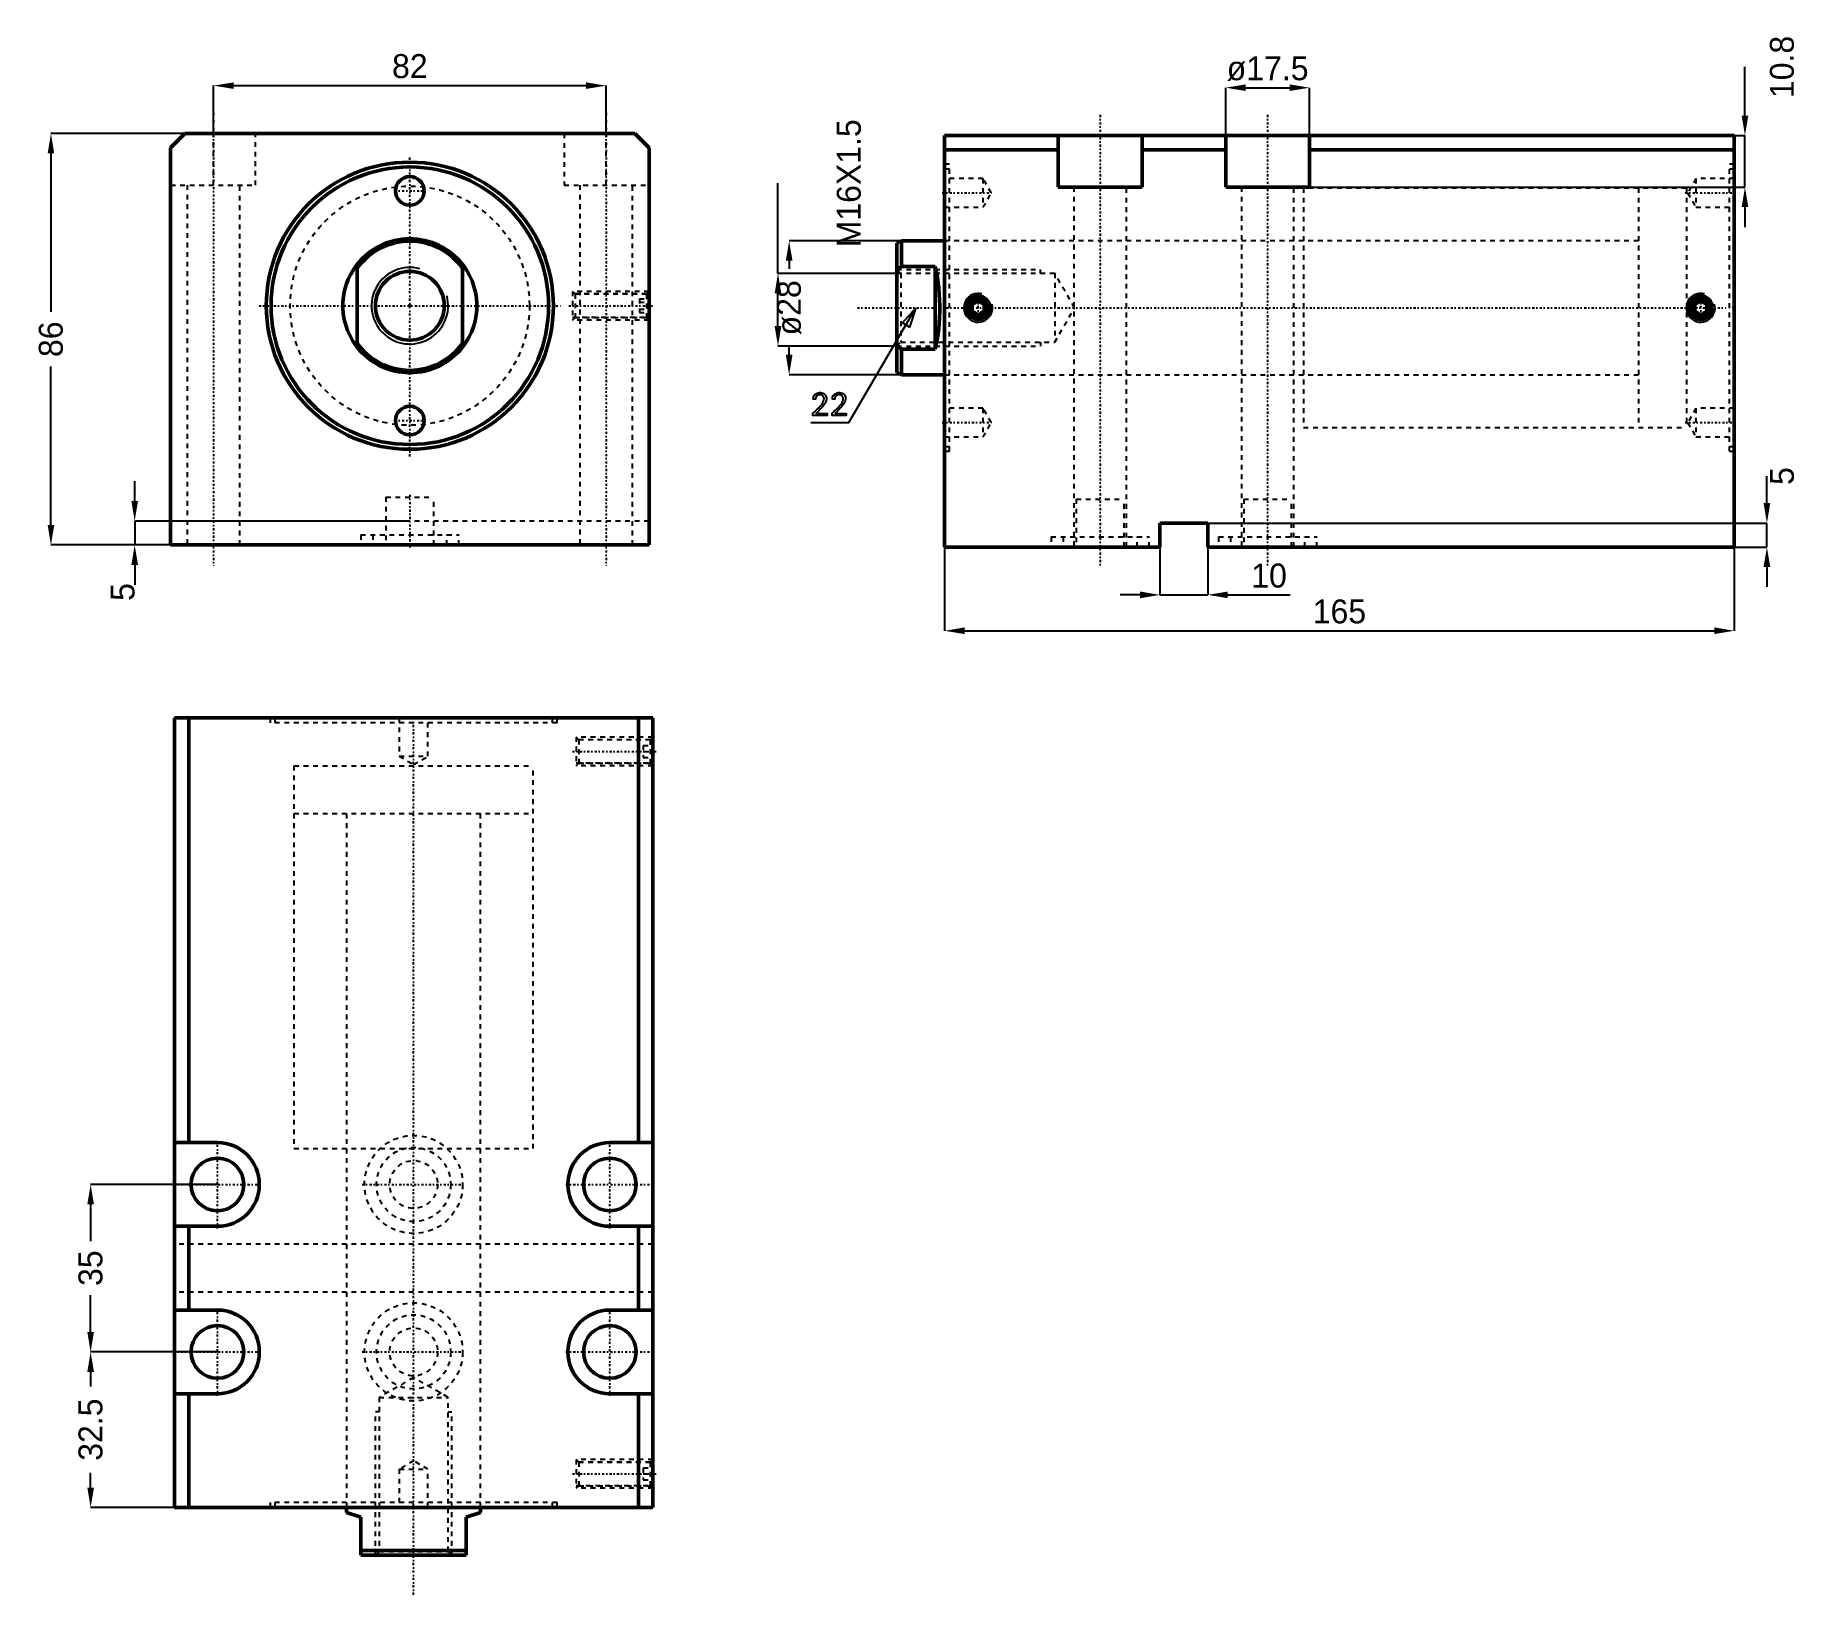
# Model space of a CAD drawing. Header units: millimetres. Extents: x -78 to 290, y -269 to 57.
import ezdxf

# ---------------------------------------------------------------- set-up
doc = ezdxf.new("R2010")
doc.units = ezdxf.units.MM
doc.linetypes.add('Center', pattern=[1.5, 0.45, -0.5, 0.05, -0.5])
doc.linetypes.add('Dashed', pattern=[2, 1, -1])
for name, color, linetype, lineweight in [('2d ConnectionPoints', 7, 'Continuous', 50), ('AM_0', 7, 'Continuous', 50), ('AM_5', 3, 'Continuous', 25), ('AM_7', 7, 'Center', 25), ('AM_9', 6, 'Dashed', 25)]:
    doc.layers.add(name, color=color, linetype=linetype, lineweight=lineweight)
doc.dimstyles.new('ISO-25', dxfattribs={"dimtxt": 2.5, "dimasz": 2.5, "dimexe": 1.25, "dimexo": 0.625, "dimtad": 1, "dimtxsty": 'Standard', "dimcen": 2.5, "dimadec": 0, "dimazin": 0, "dimtfac": 1, "dimtmove": 0, "dimatfit": 3, "dimfxl": 0, "dimarcsym": 0})

# ---------------------------------------------------------------- blocks, each defined once
blk = doc.blocks.new('1_JECX_MF_INLA_50_70_0_rod__0_in_JECX_MF_160_INLA_50_70_0__0')
at = {"layer": 'AM_0'}
for p, q in [((-11, -8.66), (-11, 8.66)), ((11, 8.66), (11, -8.66))]:
    blk.add_line(p, q, dxfattribs=at)
for points in [[(-11, 8.66), (-11.71, 7.67), (-12.34, 6.62), (-12.87, 5.52), (-13.3, 4.38), (-13.63, 3.2), (-13.86, 2), (-13.98, 0.78), (-13.99, -0.44), (-13.9, -1.65), (-13.7, -2.86), (-13.4, -4.04), (-13, -5.2), (-12.5, -6.31), (-11.9, -7.37), (-11.21, -8.38), (-11, -8.66)], [(11, -8.66), (11.71, -7.67), (12.34, -6.62), (12.87, -5.52), (13.3, -4.38), (13.63, -3.2), (13.86, -2), (13.98, -0.78), (13.99, 0.44), (13.9, 1.65), (13.7, 2.86), (13.4, 4.04), (13, 5.2), (12.5, 6.31), (11.9, 7.37), (11.21, 8.38), (11, 8.66)]]:
    blk.add_lwpolyline(points, dxfattribs=at)
blk.add_circle((0, 0), 7.19, dxfattribs=at)
for radius, start, end in [(14, 38.2132, 141.7868), (13.5, 35.4309, 144.5691), (13.5, 215.4309, 324.5691), (14, 218.2132, 321.7868)]:
    blk.add_arc((0, 0), radius, start, end, dxfattribs=at)
at = {"layer": 'AM_5'}
blk.add_arc((0, 0), 8, 75, 15, dxfattribs=at)
blk = doc.blocks.new('2_JECX_MF_EXLA_50_70_0_body__0_in_JECX_MF_160_INLA_50_70_0__0')
at = {"layer": 'AM_0'}
for p, q in [((-47, 36), (-50, 33)), ((47, 36), (-47, 36)), ((50, 33), (47, 36)), ((-50, 33), (-50, -50)), ((50, -50), (50, 33)), ((-50, -50), (50, -50))]:
    blk.add_line(p, q, dxfattribs=at)
for centre, radius in [((0, 0), 30), ((0, 0), 29), ((0, 24), 3), ((0, -24), 3)]:
    blk.add_circle(centre, radius, dxfattribs=at)
at = {"layer": 'AM_5', "linetype": 'Dashed'}
for p, q in [((50, 3), (34, 3)), ((50, -3), (34, -3))]:
    blk.add_line(p, q, dxfattribs=at)
at = {"layer": 'AM_7'}
for p, q in [((-41, 40.3), (-41, -54.3)), ((41, 40.3), (41, -54.3)), ((0, -31.5), (0, 31.5)), ((-3.15, 24), (3.15, 24)), ((-31.5, 0), (31.5, 0)), ((33.2, 0), (50.8, 0)), ((-3.15, -24), (3.15, -24)), ((0, -39.5), (0, -50.5))]:
    blk.add_line(p, q, dxfattribs=at)
at = {"layer": 'AM_9'}
for p, q in [((-41, 25.2), (-41, 36)), ((-32.25, 25.2), (-32.25, 36)), ((32.25, 36), (32.25, 25.2)), ((41, 25.2), (41, 36)), ((-50, 25.2), (-32.25, 25.2)), ((-46.5, 25.2), (-46.5, -50)), ((-35.5, -50), (-35.5, 25.2)), ((32.25, 25.2), (50, 25.2)), ((35.5, 25.2), (35.5, -50)), ((46.5, -50), (46.5, 25.2)), ((34.54, 2.46), (34, 3)), ((34, 3), (34, -3)), ((49.5, 2.4), (34, 2.4)), ((49.46, 2.46), (34.54, 2.46)), ((34.54, 2.46), (34.54, -2.46)), ((48, 1.44), (50, 1.44)), ((48, 1.44), (48, -1.44)), ((48, 0.72), (50, 0.72)), ((50, 3), (49.46, 2.46)), ((49.46, 2.46), (49.46, -2.46)), ((50, 1.9), (49.5, 2.4)), ((49.5, 2.4), (49.5, -2.4)), ((34, -2.4), (49.5, -2.4)), ((34, -3), (34.54, -2.46)), ((34.54, -2.46), (49.46, -2.46)), ((48, -0.72), (50, -0.72)), ((48, -1.44), (50, -1.44)), ((49.46, -2.46), (50, -3)), ((49.5, -2.4), (50, -1.9)), ((-5, -40), (5, -40)), ((-5, -40), (-5, -50)), ((5, -50), (5, -40)), ((50, -45), (-50, -45)), ((-10.25, -47.9), (10.25, -47.9)), ((-10.25, -47.9), (-10.25, -50)), ((-7.75, -47.9), (-7.75, -50)), ((7.75, -50), (7.75, -47.9)), ((10.25, -50), (10.25, -47.9))]:
    blk.add_line(p, q, dxfattribs=at)
blk.add_circle((0, 0), 25, dxfattribs=at)
blk = doc.blocks.new('*D3')
at = {"layer": 'AM_5', "color": 0, "lineweight": -2}
for p, q in [((-41, 36), (-41, 46)), ((-36.83, 46), (36.83, 46)), ((41, 36), (41, 46))]:
    blk.add_line(p, q, dxfattribs=at)
at = {"layer": 'AM_5', "color": 0}
for points in [[(-36.83, 46.69), (-36.83, 45.31), (-41, 46)], [(36.83, 45.31), (36.83, 46.69), (41, 46)]]:
    blk.add_solid(points, dxfattribs=at)
at = {"layer": 'Defpoints', "color": 0}
for p in [(41, 46), (-41, 36), (41, 36)]:
    blk.add_point(p, dxfattribs=at)
at = {"layer": 'AM_5', "color": 0, "insert": (0, 50.05), "char_height": 5, "attachment_point": 5}
blk.add_mtext('82', dxfattribs=at)
blk = doc.blocks.new('*D4')
at = {"layer": 'AM_5', "color": 0, "lineweight": -2}
for p, q in [((-47, 36), (-75, 36)), ((-75, 31.83), (-75, -1.28)), ((-75, -45.83), (-75, -12.72)), ((-50, -50), (-75, -50))]:
    blk.add_line(p, q, dxfattribs=at)
at = {"layer": 'AM_5', "color": 0}
for points in [[(-74.31, 31.83), (-75.69, 31.83), (-75, 36)], [(-75.69, -45.83), (-74.31, -45.83), (-75, -50)]]:
    blk.add_solid(points, dxfattribs=at)
at = {"layer": 'Defpoints', "color": 0}
for p in [(-47, 36), (-75, -50), (-50, -50)]:
    blk.add_point(p, dxfattribs=at)
at = {"layer": 'AM_5', "color": 0, "insert": (-75, -7), "char_height": 5, "attachment_point": 5, "rotation": 90}
blk.add_mtext('86', dxfattribs=at)
blk = doc.blocks.new('*D5')
at = {"layer": 'AM_5', "color": 0, "lineweight": -2}
for p, q in [((-57.5, -40.83), (-57.5, -36.67)), ((0, -45), (-57.5, -45)), ((-57.5, -45), (-57.5, -50)), ((-50, -50), (-57.5, -50)), ((-57.5, -54.17), (-57.5, -58.33))]:
    blk.add_line(p, q, dxfattribs=at)
at = {"layer": 'AM_5', "color": 0}
for points in [[(-58.19, -40.83), (-56.81, -40.83), (-57.5, -45)], [(-56.81, -54.17), (-58.19, -54.17), (-57.5, -50)]]:
    blk.add_solid(points, dxfattribs=at)
at = {"layer": 'Defpoints', "color": 0}
for p in [(0, -45), (-57.5, -50), (-50, -50)]:
    blk.add_point(p, dxfattribs=at)
at = {"layer": 'AM_5', "color": 0, "insert": (-60, -59.83), "char_height": 5, "attachment_point": 5, "rotation": 90}
blk.add_mtext('5', dxfattribs=at)
blk = doc.blocks.new('1_JECX_MF_INLA_50_70_0_rod__0_in_JECX_MF_160_INLA_50_70_0__4')
at = {"layer": 'AM_0'}
for p, q in [((-14, 0), (-14, -1.03)), ((14, -1.03), (14, 0)), ((-11, -2), (-14, -1.03)), ((-11, -10), (-11, -2)), ((14, -1.03), (11, -2)), ((11, -2), (11, -10)), ((-11, -9), (11, -9)), ((-11, -10), (11, -10))]:
    blk.add_line(p, q, dxfattribs=at)
at = {"layer": 'AM_5', "linetype": 'Dashed'}
for p, q in [((-8, -10), (-8, 20)), ((-7.19, 20), (-8, 20)), ((7.19, 20), (8, 20)), ((8, -10), (8, 20))]:
    blk.add_line(p, q, dxfattribs=at)
at = {"layer": 'AM_9'}
for p, q in [((-25, 155), (25, 155)), ((-25, 155), (-25, 145)), ((25, 145), (25, 155)), ((-25, 145), (25, 145)), ((-14, 145), (-14, 0)), ((14, 0), (14, 145)), ((0, 27.15), (-7.19, 23)), ((7.19, 23), (0, 27.15)), ((-7.19, 23), (7.19, 23)), ((-7.19, 23), (-7.19, -9.19)), ((7.19, -9.19), (7.19, 23)), ((-7.19, -9.19), (-8, -10)), ((-7.19, -9.19), (7.19, -9.19)), ((8, -10), (7.19, -9.19))]:
    blk.add_line(p, q, dxfattribs=at)
blk = doc.blocks.new('2_JECX_MF_EXLA_50_70_0_body__0_in_JECX_MF_160_INLA_50_70_0__4')
at = {"layer": 'AM_0'}
for p, q in [((50, 165), (-50, 165)), ((-50, 165), (-50, 0)), ((-47, 165), (-47, 76.25)), ((47, 165), (47, 76.25)), ((50, 165), (50, 0)), ((-41, 76.25), (-50, 76.25)), ((50, 76.25), (41, 76.25)), ((-50, 58.75), (-41, 58.75)), ((-47, 58.75), (-47, 41.25)), ((41, 58.75), (50, 58.75)), ((47, 58.75), (47, 41.25)), ((-41, 41.25), (-50, 41.25)), ((50, 41.25), (41, 41.25)), ((-50, 23.75), (-41, 23.75)), ((-47, 23.75), (-47, 0)), ((41, 23.75), (50, 23.75)), ((47, 23.75), (47, 0)), ((50, 0), (-50, 0))]:
    blk.add_line(p, q, dxfattribs=at)
for centre in [(-41, 67.5), (41, 67.5), (-41, 32.5), (41, 32.5)]:
    blk.add_circle(centre, 5.5, dxfattribs=at)
for centre, start, end in [((-41, 67.5), 270, 90), ((41, 67.5), 90, 270), ((-41, 32.5), 270, 90), ((41, 32.5), 90, 270)]:
    blk.add_arc(centre, 8.75, start, end, dxfattribs=at)
at = {"layer": 'AM_5', "linetype": 'Dashed'}
for p, q in [((50, 161), (34, 161)), ((50, 155), (34, 155)), ((50, 10), (34, 10)), ((50, 4), (34, 4))]:
    blk.add_line(p, q, dxfattribs=at)
at = {"layer": 'AM_7'}
for p, q in [((0, -18.25), (0, 165.4866)), ((33.2, 158), (50.8, 158)), ((-41, 58.3125), (-41, 76.6875)), ((41, 58.3125), (41, 76.6875)), ((-50.1875, 67.5), (-31.8125, 67.5)), ((-10.7625, 67.5), (10.7625, 67.5)), ((31.8125, 67.5), (50.1875, 67.5)), ((-41, 23.3125), (-41, 41.6875)), ((41, 23.3125), (41, 41.6875)), ((-50.1875, 32.5), (-31.8125, 32.5)), ((-10.7625, 32.5), (10.7625, 32.5)), ((31.8125, 32.5), (50.1875, 32.5)), ((33.2, 7), (50.8, 7))]:
    blk.add_line(p, q, dxfattribs=at)
at = {"layer": 'AM_9'}
for p, q in [((-30, 165), (-30, 164)), ((30, 164), (-30, 164)), ((-29, 165), (-29, 164)), ((-3, 165), (-3, 157)), ((3, 157), (3, 165)), ((29, 164), (29, 165)), ((30, 164), (30, 165)), ((34, 161), (34, 155)), ((34.5415, 160.4585), (34, 161)), ((49.5, 160.4), (34, 160.4)), ((49.4585, 160.4585), (34.5415, 160.4585)), ((34.5415, 160.4585), (34.5415, 155.5415)), ((48, 159.25), (50, 159.25)), ((48, 159.25), (48, 156.75)), ((50, 161), (49.4585, 160.4585)), ((49.4585, 160.4585), (49.4585, 155.5415)), ((49.5, 160.4), (49.5, 155.6)), ((50, 159.9), (49.5, 160.4)), ((-25, 155), (25, 155)), ((-25, 155), (-25, 75)), ((-3, 157), (0, 155.2679)), ((-3, 157), (3, 157)), ((0, 155.2679), (3, 157)), ((25, 75), (25, 155)), ((34, 155.6), (49.5, 155.6)), ((34, 155), (34.5415, 155.5415)), ((34.5415, 155.5415), (49.4585, 155.5415)), ((48, 158), (50, 158)), ((48, 156.75), (50, 156.75)), ((49.4585, 155.5415), (50, 155)), ((49.5, 155.6), (50, 156.1)), ((-25, 75), (25, 75)), ((-14, 75), (-14, 0)), ((14, 0), (14, 75)), ((50, 55), (-50, 55)), ((50, 45), (-50, 45)), ((0, 9.7321), (-3, 8)), ((-3, 8), (3, 8)), ((-3, 8), (-3, 0)), ((3, 8), (0, 9.7321)), ((3, 0), (3, 8)), ((34, 10), (34, 4)), ((34.5415, 9.4585), (34, 10)), ((49.5, 9.4), (34, 9.4)), ((49.4585, 9.4585), (34.5415, 9.4585)), ((34.5415, 9.4585), (34.5415, 4.5415)), ((48, 8.25), (50, 8.25)), ((48, 8.25), (48, 5.75)), ((50, 10), (49.4585, 9.4585)), ((49.4585, 9.4585), (49.4585, 4.5415)), ((50, 8.9), (49.5, 9.4)), ((49.5, 9.4), (49.5, 4.6)), ((34, 4.6), (49.5, 4.6)), ((34, 4), (34.5415, 4.5415)), ((34.5415, 4.5415), (49.4585, 4.5415)), ((48, 7), (50, 7)), ((48, 5.75), (50, 5.75)), ((49.4585, 4.5415), (50, 4)), ((49.5, 4.6), (50, 5.1)), ((30, 1), (-30, 1)), ((-30, 1), (-30, 0)), ((-29, 1), (-29, 0)), ((29, 0), (29, 1)), ((30, 0), (30, 1))]:
    blk.add_line(p, q, dxfattribs=at)
for centre, radius in [((0, 67.5), 10.25), ((0, 67.5), 7.75), ((0, 67.5), 5), ((0, 32.5), 10.25), ((0, 32.5), 7.75), ((0, 32.5), 5)]:
    blk.add_circle(centre, radius, dxfattribs=at)
blk = doc.blocks.new('*D11')
at = {"layer": 'AM_5', "color": 0, "lineweight": -2}
for p, q in [((-40.21, -183.65), (-66.71, -183.65)), ((-66.71, -187.82), (-66.71, -195.49)), ((-66.71, -214.49), (-66.71, -206.82)), ((-40.21, -218.65), (-66.71, -218.65))]:
    blk.add_line(p, q, dxfattribs=at)
at = {"layer": 'AM_5', "color": 0}
for points in [[(-67.4, -187.82), (-66.01, -187.82), (-66.71, -183.65)], [(-67.4, -214.49), (-66.01, -214.49), (-66.71, -218.65)]]:
    blk.add_solid(points, dxfattribs=at)
at = {"layer": 'Defpoints', "color": 0}
for p in [(-66.71, -183.65), (-40.21, -183.65), (-40.21, -218.65)]:
    blk.add_point(p, dxfattribs=at)
at = {"layer": 'AM_5', "color": 0, "insert": (-66.71, -201.15), "char_height": 5, "attachment_point": 5, "rotation": 90}
blk.add_mtext('35', dxfattribs=at)
blk = doc.blocks.new('*D12')
at = {"layer": 'AM_5', "color": 0, "lineweight": -2}
for p, q in [((-40.21, -218.65), (-66.71, -218.65)), ((-66.71, -222.82), (-66.71, -225.9)), ((-66.71, -246.99), (-66.71, -243.9)), ((-49.21, -251.15), (-66.71, -251.15))]:
    blk.add_line(p, q, dxfattribs=at)
at = {"layer": 'AM_5', "color": 0}
for points in [[(-67.4, -222.82), (-66.01, -222.82), (-66.71, -218.65)], [(-67.4, -246.99), (-66.01, -246.99), (-66.71, -251.15)]]:
    blk.add_solid(points, dxfattribs=at)
at = {"layer": 'Defpoints', "color": 0}
for p in [(-40.21, -218.65), (-66.71, -251.15), (-49.21, -251.15)]:
    blk.add_point(p, dxfattribs=at)
at = {"layer": 'AM_5', "color": 0, "insert": (-66.71, -234.9), "char_height": 5, "attachment_point": 5, "rotation": 90}
blk.add_mtext('32.5', dxfattribs=at)
blk = doc.blocks.new('1_JECX_MF_INLA_50_70_0_rod__0_in_JECX_MF_160_INLA_50_70_0__2')
at = {"layer": 'AM_0'}
for p, q in [((-9, 14), (-10, 13.5)), ((-10, 13.5), (-10, -13.5)), ((0, 14), (-9, 14)), ((-9, 14), (-9, 8.66)), ((-9, 8.66), (-10, 7.83)), ((-2, 8.66), (-9, 8.66)), ((-2, 8.66), (-2, -8.66)), ((-9, -8.66), (-2, -8.66)), ((-9, -8.66), (-9, -14)), ((-10, -13.5), (-9, -14)), ((-9, -14), (0, -14))]:
    blk.add_line(p, q, dxfattribs=at)
for points in [[(-2, -8.66), (-1.77, -7.67), (-1.57, -6.62), (-1.39, -5.52), (-1.25, -4.38), (-1.15, -3.2), (-1.07, -2), (-1.03, -0.78), (-1.03, 0.44), (-1.06, 1.65), (-1.12, 2.86), (-1.22, 4.04), (-1.35, 5.2), (-1.51, 6.31), (-1.71, 7.37), (-1.93, 8.38), (-2, 8.66)], [(-10, -7.83), (-9.96, -7.86), (-9, -8.66)]]:
    blk.add_lwpolyline(points, dxfattribs=at)
at = {"layer": 'AM_5', "linetype": 'Dashed'}
for p, q in [((-10, 8), (20, 8)), ((20, 7.19), (20, 8)), ((20, -7.19), (20, -8)), ((-10, -8), (20, -8))]:
    blk.add_line(p, q, dxfattribs=at)
at = {"layer": 'AM_7'}
blk.add_line((-18.25, 0), (163.25, 0), dxfattribs=at)
at = {"layer": 'AM_9'}
for p, q in [((155, 25), (145, 25)), ((145, 25), (145, -25)), ((155, 25), (155, -25)), ((145, 14), (0, 14)), ((-9.19, 7.19), (-10, 8)), ((23, 7.19), (-9.19, 7.19)), ((-9.19, 7.19), (-9.19, -7.19)), ((27.15, 0), (23, 7.19)), ((23, 7.19), (23, -7.19)), ((23, -7.19), (27.15, 0)), ((-10, -8), (-9.19, -7.19)), ((-9.19, -7.19), (23, -7.19)), ((0, -14), (145, -14)), ((145, -25), (155, -25))]:
    blk.add_line(p, q, dxfattribs=at)
blk = doc.blocks.new('2_JECX_MF_EXLA_50_70_0_body__0_in_JECX_MF_160_INLA_50_70_0__2')
at = {"layer": 'AM_0'}
for p, q in [((0, -50), (0, 36)), ((165, 36), (0, 36)), ((23.75, 25.2), (23.75, 36)), ((41.25, 25.2), (41.25, 36)), ((58.75, 25.2), (58.75, 36)), ((76.25, 25.2), (76.25, 36)), ((165, -50), (165, 36)), ((23.75, 33), (0, 33)), ((58.75, 33), (41.25, 33)), ((165, 33), (76.25, 33)), ((23.75, 25.2), (41.25, 25.2)), ((58.75, 25.2), (76.25, 25.2)), ((7, 1.44), (5.75, 0.72)), ((5.75, 0.72), (5.75, -0.72)), ((8.25, 0.72), (7, 1.44)), ((8.25, -0.72), (8.25, 0.72)), ((158, 1.44), (156.75, 0.72)), ((156.75, 0.72), (156.75, -0.72)), ((159.25, 0.72), (158, 1.44)), ((159.25, -0.72), (159.25, 0.72)), ((5.75, -0.72), (7, -1.44)), ((7, -1.44), (8.25, -0.72)), ((156.75, -0.72), (158, -1.44)), ((158, -1.44), (159.25, -0.72)), ((55, -45), (45, -45)), ((45, -45), (45, -50)), ((55, -50), (55, -45)), ((45, -50), (0, -50)), ((165, -50), (55, -50))]:
    blk.add_line(p, q, dxfattribs=at)
for centre, radius in [((7, 0), 2.46), ((7, 0), 2.4), ((7, 0), 1.9), ((158, 0), 2.46), ((158, 0), 2.4), ((158, 0), 1.9)]:
    blk.add_circle(centre, radius, dxfattribs=at)
at = {"layer": 'AM_5'}
for centre in [(7, 0), (158, 0)]:
    blk.add_arc(centre, 3, 75, 15, dxfattribs=at)
at = {"layer": 'AM_7'}
for p, q in [((32.5, 40.3), (32.5, -54.3)), ((67.5, 40.3), (67.5, -54.3)), ((-0.49, 24), (10.22, 24)), ((154.78, 24), (165.49, 24)), ((7, -3.15), (7, 3.15)), ((158, -3.15), (158, 3.15)), ((165.05, 0), (163.95, 0)), ((-0.49, -24), (10.22, -24)), ((154.78, -24), (165.49, -24))]:
    blk.add_line(p, q, dxfattribs=at)
at = {"layer": 'AM_9'}
for p, q in [((1, 30), (0, 30)), ((1, -30), (1, 30)), ((164, -30), (164, 30)), ((165, 30), (164, 30)), ((1, 29), (0, 29)), ((8, 27), (0, 27)), ((9.73, 24), (8, 27)), ((8, 27), (8, 21)), ((157, 27), (155.27, 24)), ((165, 27), (157, 27)), ((157, 27), (157, 21)), ((165, 29), (164, 29)), ((8, 21), (9.73, 24)), ((27, 25.2), (27, -50)), ((38, -50), (38, 25.2)), ((62, 25.2), (62, -50)), ((73, -50), (73, 25.2)), ((155, 25), (75, 25)), ((75, 25), (75, -25)), ((155, 25), (155, -25)), ((155.27, 24), (157, 21)), ((0, 21), (8, 21)), ((157, 21), (165, 21)), ((75, 14), (0, 14)), ((0, -14), (75, -14)), ((8, -21), (0, -21)), ((9.73, -24), (8, -21)), ((8, -21), (8, -27)), ((157, -21), (155.27, -24)), ((165, -21), (157, -21)), ((157, -21), (157, -27)), ((8, -27), (9.73, -24)), ((75, -25), (155, -25)), ((155.27, -24), (157, -27)), ((0, -27), (8, -27)), ((0, -29), (1, -29)), ((157, -27), (165, -27)), ((164, -29), (165, -29)), ((0, -30), (1, -30)), ((164, -30), (165, -30)), ((27.5, -40), (37.5, -40)), ((27.5, -40), (27.5, -50)), ((37.5, -50), (37.5, -40)), ((62.5, -40), (72.5, -40)), ((62.5, -40), (62.5, -50)), ((72.5, -50), (72.5, -40)), ((22.25, -47.9), (42.75, -47.9)), ((22.25, -47.9), (22.25, -50)), ((24.75, -47.9), (24.75, -50)), ((40.25, -50), (40.25, -47.9)), ((42.75, -50), (42.75, -47.9)), ((57.25, -47.9), (77.75, -47.9)), ((57.25, -47.9), (57.25, -50)), ((59.75, -47.9), (59.75, -50)), ((75.25, -50), (75.25, -47.9)), ((77.75, -50), (77.75, -47.9))]:
    blk.add_line(p, q, dxfattribs=at)
blk = doc.blocks.new('*D23')
at = {"layer": 'AM_5', "color": 0, "lineweight": -2}
for p, q in [((170.52, 35.57), (170.52, 45.57)), ((174.69, 45.57), (183.86, 45.57)), ((188.02, 35.57), (188.02, 45.57))]:
    blk.add_line(p, q, dxfattribs=at)
at = {"layer": 'AM_5', "color": 0}
for points in [[(174.69, 46.27), (174.69, 44.88), (170.52, 45.57)], [(183.86, 46.27), (183.86, 44.88), (188.02, 45.57)]]:
    blk.add_solid(points, dxfattribs=at)
at = {"layer": 'Defpoints', "color": 0}
for p in [(188.02, 45.57), (170.52, 35.57), (188.02, 35.57)]:
    blk.add_point(p, dxfattribs=at)
at = {"layer": 'AM_5', "color": 0, "insert": (179.27, 49.57), "char_height": 5, "attachment_point": 5}
blk.add_mtext('ø17.5', dxfattribs=at)
blk = doc.blocks.new('*D24')
at = {"layer": 'AM_5', "color": 0, "lineweight": -2}
for p, q in [((279.02, 39.74), (279.02, 49.91)), ((188.02, 35.57), (279.02, 35.57)), ((279.02, 24.77), (279.02, 35.57)), ((188.02, 24.77), (279.02, 24.77)), ((279.02, 20.61), (279.02, 16.44))]:
    blk.add_line(p, q, dxfattribs=at)
at = {"layer": 'AM_5', "color": 0}
for points in [[(278.33, 39.74), (279.72, 39.74), (279.02, 35.57)], [(278.33, 20.61), (279.72, 20.61), (279.02, 24.77)]]:
    blk.add_solid(points, dxfattribs=at)
at = {"layer": 'Defpoints', "color": 0}
for p in [(188.02, 35.57), (279.02, 35.57), (188.02, 24.77)]:
    blk.add_point(p, dxfattribs=at)
at = {"layer": 'AM_5', "color": 0, "insert": (286.77, 49.91), "char_height": 5, "attachment_point": 5, "rotation": 90}
blk.add_mtext('10.8', dxfattribs=at)
blk = doc.blocks.new('*D25')
at = {"layer": 'AM_5', "color": 0, "lineweight": -2}
for p, q in [((111.77, -50.43), (111.77, -67.93)), ((276.77, -50.43), (276.77, -67.93)), ((115.94, -67.93), (272.61, -67.93))]:
    blk.add_line(p, q, dxfattribs=at)
at = {"layer": 'AM_5', "color": 0}
for points in [[(115.94, -67.23), (115.94, -68.62), (111.77, -67.93)], [(272.61, -67.23), (272.61, -68.62), (276.77, -67.93)]]:
    blk.add_solid(points, dxfattribs=at)
at = {"layer": 'Defpoints', "color": 0}
for p in [(111.77, -50.43), (276.77, -50.43), (276.77, -67.93)]:
    blk.add_point(p, dxfattribs=at)
at = {"layer": 'AM_5', "color": 0, "insert": (194.27, -63.93), "char_height": 5, "attachment_point": 5}
blk.add_mtext('165', dxfattribs=at)
blk = doc.blocks.new('*D26')
at = {"layer": 'AM_5', "color": 0, "lineweight": -2}
for p, q in [((102.77, 13.57), (79.27, 13.57)), ((79.27, 9.41), (79.27, 7.74)), ((79.27, -10.26), (79.27, -8.59)), ((102.77, -14.43), (79.27, -14.43))]:
    blk.add_line(p, q, dxfattribs=at)
at = {"layer": 'AM_5', "color": 0}
for points in [[(78.58, 9.41), (79.97, 9.41), (79.27, 13.57)], [(78.58, -10.26), (79.97, -10.26), (79.27, -14.43)]]:
    blk.add_solid(points, dxfattribs=at)
at = {"layer": 'Defpoints', "color": 0}
for p in [(79.27, 13.57), (102.77, 13.57), (102.77, -14.43)]:
    blk.add_point(p, dxfattribs=at)
at = {"layer": 'AM_5', "color": 0, "insert": (79.27, -0.43), "char_height": 5, "attachment_point": 5, "rotation": 90}
blk.add_mtext('ø28', dxfattribs=at)
blk = doc.blocks.new('*D27')
at = {"layer": 'AM_5', "color": 0, "lineweight": -2}
for p, q in [((156.77, -45.43), (156.77, -60.43)), ((166.77, -50.43), (166.77, -60.43)), ((152.61, -60.43), (148.44, -60.43)), ((156.77, -60.43), (166.77, -60.43)), ((170.94, -60.43), (183.99, -60.43))]:
    blk.add_line(p, q, dxfattribs=at)
at = {"layer": 'AM_5', "color": 0}
for points in [[(152.61, -59.73), (152.61, -61.12), (156.77, -60.43)], [(170.94, -59.73), (170.94, -61.12), (166.77, -60.43)]]:
    blk.add_solid(points, dxfattribs=at)
at = {"layer": 'Defpoints', "color": 0}
for p in [(156.77, -45.43), (166.77, -50.43), (166.77, -60.43)]:
    blk.add_point(p, dxfattribs=at)
at = {"layer": 'AM_5', "color": 0, "insert": (179.57, -56.43), "char_height": 5, "attachment_point": 5}
blk.add_mtext('10', dxfattribs=at)
blk = doc.blocks.new('*D28')
at = {"layer": 'AM_5', "color": 0, "lineweight": -2}
for p, q in [((283.61, -41.26), (283.61, -35.59)), ((156.77, -45.43), (283.61, -45.43)), ((283.61, -50.43), (283.61, -45.43)), ((166.77, -50.43), (283.61, -50.43)), ((283.61, -54.59), (283.61, -58.76))]:
    blk.add_line(p, q, dxfattribs=at)
at = {"layer": 'AM_5', "color": 0}
for points in [[(282.91, -41.26), (284.3, -41.26), (283.61, -45.43)], [(282.91, -54.59), (284.3, -54.59), (283.61, -50.43)]]:
    blk.add_solid(points, dxfattribs=at)
at = {"layer": 'Defpoints', "color": 0}
for p in [(156.77, -45.43), (166.77, -50.43), (283.61, -50.43)]:
    blk.add_point(p, dxfattribs=at)
at = {"layer": 'AM_5', "color": 0, "insert": (286.77, -35.59), "char_height": 5, "attachment_point": 5, "rotation": 90}
blk.add_mtext('5', dxfattribs=at)
blk = doc.blocks.new('*D29')
at = {"layer": 'AM_5', "color": 0, "lineweight": -2}
for p, q in [((76.94, 6.76), (76.94, 25.59)), ((102.58, 6.76), (76.94, 6.76)), ((76.94, -4.26), (76.94, 2.59)), ((101.77, -8.43), (76.94, -8.43))]:
    blk.add_line(p, q, dxfattribs=at)
at = {"layer": 'AM_5', "color": 0}
for points in [[(76.24, 2.59), (77.63, 2.59), (76.94, 6.76)], [(76.24, -4.26), (77.63, -4.26), (76.94, -8.43)]]:
    blk.add_solid(points, dxfattribs=at)
at = {"layer": 'Defpoints', "color": 0}
for p in [(102.58, 6.76), (76.94, -8.43), (101.77, -8.43)]:
    blk.add_point(p, dxfattribs=at)
at = {"layer": 'AM_5', "color": 0, "insert": (91.77, 25.59), "char_height": 5, "attachment_point": 5, "rotation": 90}
blk.add_mtext('M16X1.5', dxfattribs=at)

msp = doc.modelspace()

# ---------------------------------------------------------------- linework, layer by layer
at = {"layer": '2d ConnectionPoints'}
for p in [(0, 0), (111.772, -0.428), (0.792, -251.152)]:
    msp.add_point(p, dxfattribs=at)
at = {"layer": 'AM_5'}
for p, q in [((91.772, -24.428), (105.772, -0.428)), ((83.772, -24.428), (91.772, -24.428))]:
    msp.add_line(p, q, dxfattribs=at)
for points in [[(105.772, -0.428), (104.393, -4.447), (102.953, -3.607), (105.772, -0.428)], [(84.419, -22.317), (84.419, -22.317), (84.633, -22.121), (84.938, -21.835), (84.938, -21.835), (85.224, -21.559), (85.404, -21.379), (85.404, -21.379), (85.576, -21.198), (85.823, -20.914), (85.823, -20.914), (86.056, -20.614), (86.203, -20.406), (86.203, -20.406), (86.333, -20.198), (86.474, -19.902), (86.474, -19.902), (86.55, -19.625), (86.564, -19.45), (86.564, -19.45), (86.56, -19.352), (86.536, -19.214), (86.536, -19.214), (86.493, -19.085), (86.454, -19.005), (86.454, -19.005), (86.406, -18.931), (86.322, -18.832), (86.322, -18.832), (86.224, -18.749), (86.15, -18.703), (86.15, -18.703), (86.07, -18.664), (85.944, -18.622), (85.944, -18.622), (85.81, -18.6), (85.716, -18.596), (85.716, -18.596), (85.612, -18.6), (85.464, -18.623), (85.464, -18.623), (85.327, -18.666), (85.241, -18.706), (85.241, -18.706), (85.162, -18.754), (85.056, -18.841), (85.056, -18.841), (84.967, -18.946), (84.916, -19.026), (84.916, -19.026), (84.874, -19.113), (84.829, -19.255), (84.829, -19.255), (84.804, -19.41), (84.799, -19.522), (84.312, -19.522), (84.312, -19.522), (84.319, -19.355), (84.359, -19.123), (84.359, -19.123), (84.432, -18.912), (84.5, -18.784), (84.5, -18.784), (84.581, -18.667), (84.722, -18.513), (84.722, -18.513), (84.886, -18.386), (85.009, -18.316), (85.009, -18.316), (85.14, -18.259), (85.346, -18.197), (85.346, -18.197), (85.564, -18.163), (85.716, -18.157), (85.716, -18.157), (85.858, -18.163), (86.064, -18.194), (86.064, -18.194), (86.262, -18.252), (86.389, -18.306), (86.389, -18.306), (86.508, -18.372), (86.669, -18.491), (86.669, -18.491), (86.808, -18.635), (86.887, -18.745), (86.887, -18.745), (86.955, -18.865), (87.028, -19.06), (87.028, -19.06), (87.067, -19.274), (87.074, -19.428), (87.074, -19.428), (87.063, -19.601), (87.005, -19.867), (87.005, -19.867), (86.897, -20.141), (86.798, -20.328), (86.798, -20.328), (86.684, -20.514), (86.499, -20.782), (86.499, -20.782), (86.297, -21.039), (86.153, -21.204), (86.153, -21.204), (85.998, -21.371), (85.738, -21.642), (85.738, -21.642), (85.445, -21.937), (85.232, -22.148), (84.887, -22.486), (87.214, -22.489), (87.214, -22.928), (84.247, -22.928), (84.247, -22.473), (84.419, -22.317)], [(88.419, -22.317), (88.419, -22.317), (88.633, -22.121), (88.938, -21.835), (88.938, -21.835), (89.224, -21.559), (89.404, -21.379), (89.404, -21.379), (89.576, -21.198), (89.823, -20.914), (89.823, -20.914), (90.056, -20.614), (90.203, -20.406), (90.203, -20.406), (90.333, -20.198), (90.474, -19.902), (90.474, -19.902), (90.55, -19.625), (90.564, -19.45), (90.564, -19.45), (90.56, -19.352), (90.536, -19.214), (90.536, -19.214), (90.493, -19.085), (90.454, -19.005), (90.454, -19.005), (90.406, -18.931), (90.322, -18.832), (90.322, -18.832), (90.224, -18.749), (90.15, -18.703), (90.15, -18.703), (90.07, -18.664), (89.944, -18.622), (89.944, -18.622), (89.81, -18.6), (89.716, -18.596), (89.716, -18.596), (89.612, -18.6), (89.464, -18.623), (89.464, -18.623), (89.327, -18.666), (89.241, -18.706), (89.241, -18.706), (89.162, -18.754), (89.056, -18.841), (89.056, -18.841), (88.967, -18.946), (88.916, -19.026), (88.916, -19.026), (88.874, -19.113), (88.829, -19.255), (88.829, -19.255), (88.804, -19.41), (88.799, -19.522), (88.312, -19.522), (88.312, -19.522), (88.319, -19.355), (88.359, -19.123), (88.359, -19.123), (88.432, -18.912), (88.5, -18.784), (88.5, -18.784), (88.581, -18.667), (88.722, -18.513), (88.722, -18.513), (88.886, -18.386), (89.009, -18.316), (89.009, -18.316), (89.14, -18.259), (89.346, -18.197), (89.346, -18.197), (89.564, -18.163), (89.716, -18.157), (89.716, -18.157), (89.858, -18.163), (90.064, -18.194), (90.064, -18.194), (90.262, -18.252), (90.389, -18.306), (90.389, -18.306), (90.508, -18.372), (90.669, -18.491), (90.669, -18.491), (90.808, -18.635), (90.887, -18.745), (90.887, -18.745), (90.955, -18.865), (91.028, -19.06), (91.028, -19.06), (91.067, -19.274), (91.074, -19.428), (91.074, -19.428), (91.063, -19.601), (91.005, -19.867), (91.005, -19.867), (90.897, -20.141), (90.798, -20.328), (90.798, -20.328), (90.684, -20.514), (90.499, -20.782), (90.499, -20.782), (90.297, -21.039), (90.153, -21.204), (90.153, -21.204), (89.998, -21.371), (89.738, -21.642), (89.738, -21.642), (89.445, -21.937), (89.232, -22.148), (88.887, -22.486), (91.214, -22.489), (91.214, -22.928), (88.247, -22.928), (88.247, -22.473), (88.419, -22.317)]]:
    msp.add_lwpolyline(points, dxfattribs=at)

# ---------------------------------------------------------------- block references
for name, p in [('2_JECX_MF_EXLA_50_70_0_body__0_in_JECX_MF_160_INLA_50_70_0__0', (0, 0)), ('2_JECX_MF_EXLA_50_70_0_body__0_in_JECX_MF_160_INLA_50_70_0__2', (111.772, -0.428)), ('1_JECX_MF_INLA_50_70_0_rod__0_in_JECX_MF_160_INLA_50_70_0__2', (111.772, -0.428)), ('1_JECX_MF_INLA_50_70_0_rod__0_in_JECX_MF_160_INLA_50_70_0__0', (0, 0)), ('2_JECX_MF_EXLA_50_70_0_body__0_in_JECX_MF_160_INLA_50_70_0__4', (0.792, -251.152)), ('1_JECX_MF_INLA_50_70_0_rod__0_in_JECX_MF_160_INLA_50_70_0__4', (0.792, -251.152))]:
    msp.add_blockref(name, p)

# ---------------------------------------------------------------- dimensions: what is measured, and where the dimension line sits
for base, p1, p2, text, picture, middle in [((279.022, 35.572), (188.022, 24.772), (188.022, 35.572), '10.8', '*D24', (286.772, 49.906)), ((76.939, -8.428), (102.584, 6.76), (101.772, -8.428), 'M16X1.5', '*D29', (91.772, 25.594)), ((-75, -50), (-47, 36), (-50, -50), '86', '*D4', (-75, -7)), ((79.272, 13.572), (102.772, -14.428), (102.772, 13.572), 'ø28', '*D26', (79.272, -0.428)), ((-57.5, -50), (0, -45), (-50, -50), '5', '*D5', (-60, -59.833)), ((283.606, -50.428), (156.772, -45.428), (166.772, -50.428), '5', '*D28', (286.772, -35.594)), ((-66.708, -183.652), (-40.208, -218.652), (-40.208, -183.652), '35', '*D11', (-66.708, -201.152)), ((-66.708, -251.152), (-40.208, -218.652), (-49.208, -251.152), '32.5', '*D12', (-66.708, -234.902))]:
    dim = msp.add_linear_dim(base=base, p1=p1, p2=p2, angle=90, text=text, dimstyle='ISO-25', override={"dimtxt": 5, "dimasz": 4.166667, "dimexe": 0, "dimexo": 0, "dimgap": 1.5}, dxfattribs=at)
    dim.commit()
    dim.dimension.update_dxf_attribs({"geometry": picture, "text_midpoint": middle, "dimtype": 160, "text_rotation": 90})
for base, p1, p2, text, picture, middle in [((41, 46), (-41, 36), (41, 36), '82', '*D3', (0, 46)), ((188.022, 45.572), (170.522, 35.572), (188.022, 35.572), 'ø17.5', '*D23', (179.272, 45.572)), ((166.772, -60.428), (156.772, -45.428), (166.772, -50.428), '10', '*D27', (179.572, -60.428)), ((276.772, -67.928), (111.772, -50.428), (276.772, -50.428), '165', '*D25', (194.272, -67.928))]:
    dim = msp.add_linear_dim(base=base, p1=p1, p2=p2, text=text, dimstyle='ISO-25', override={"dimtxt": 5, "dimasz": 4.166667, "dimexe": 0, "dimexo": 0, "dimgap": 1.5}, dxfattribs=at)
    dim.commit()
    dim.dimension.update_dxf_attribs({"geometry": picture, "text_midpoint": middle, "dimtype": 160})

doc.saveas('drawing.dxf')
